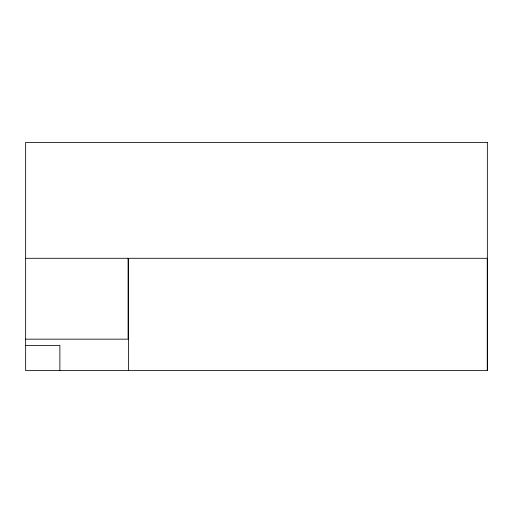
<?xml version="1.0" encoding="UTF-8"?>
<svg xmlns="http://www.w3.org/2000/svg" width="513" height="513" viewBox="0 0 513 513"><rect width="100%" height="100%" fill="white"/><g stroke="black" fill="none" stroke-linecap="round" stroke-linejoin="round"><path stroke-width="0.77" d="M25.656 258.296L487.286 258.296L487.286 370.604M25.656 339.157L128.083 339.157L128.083 258.296M25.656 345.448L59.88 345.448L59.88 370.604M128.487 258.296L128.487 370.604M487.35 142.396L25.65 142.396L25.65 370.604L487.35 370.604L487.35 142.396"/></g></svg>
